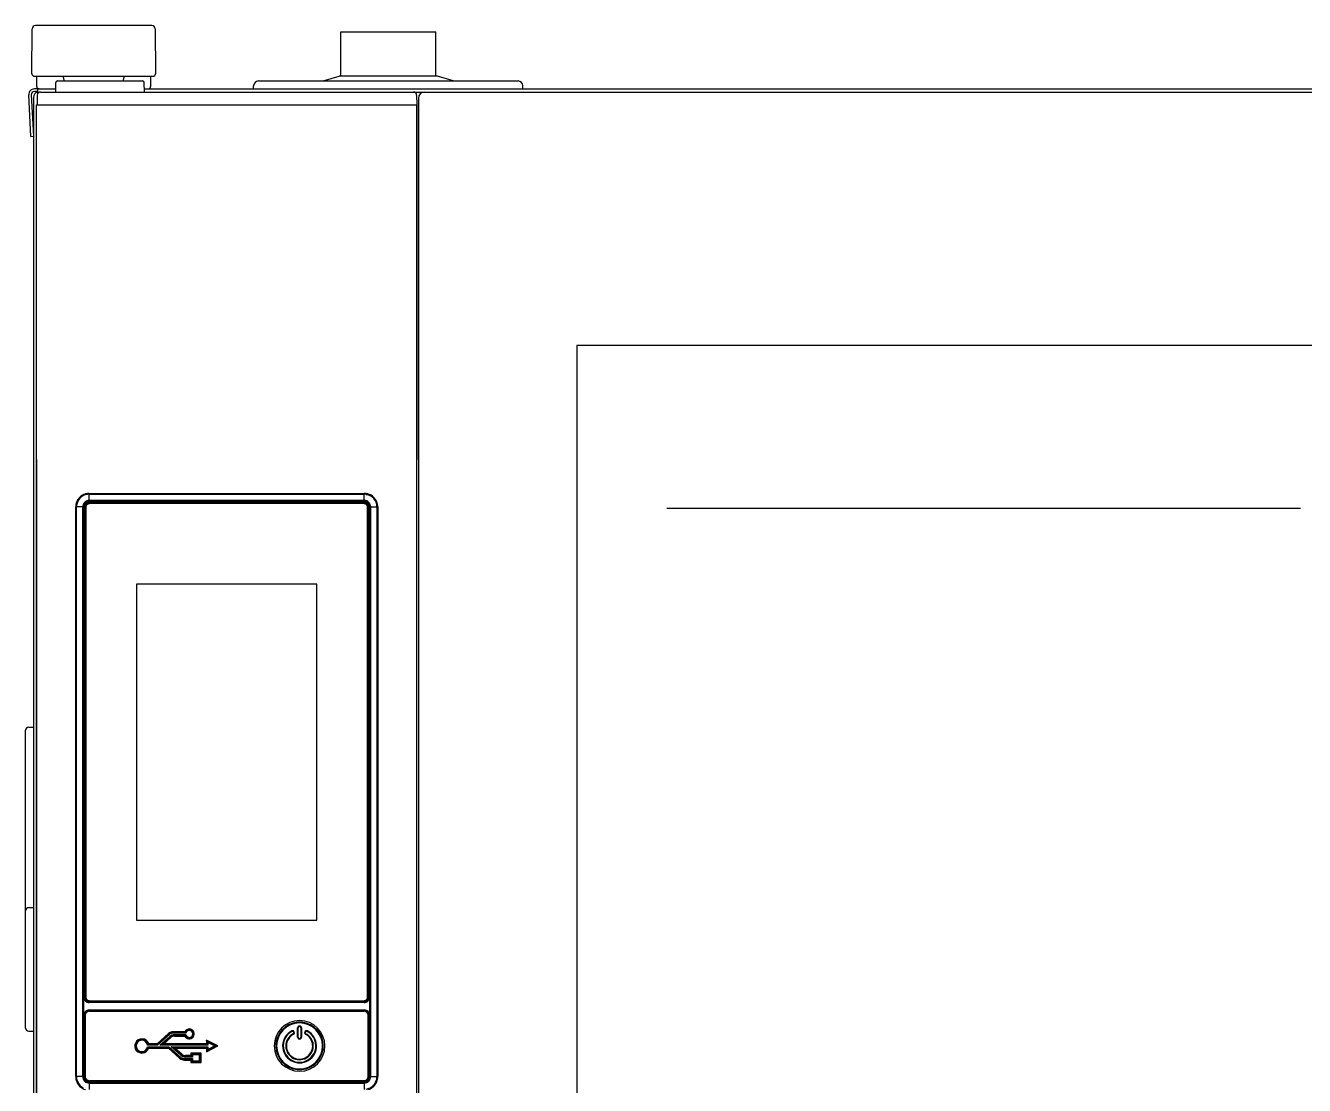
# Model space of a CAD drawing. Header units: millimetres. Extents: x -10733 to -5990, y 4098 to 7122.
# Drawn here: x -7988.5 to -7584.8, y 5779.2 to 6113.8 of the extents above; entities that cross this region are included whole.
import ezdxf

# ---------------------------------------------------------------- set-up
doc = ezdxf.new("R2010")
doc.units = ezdxf.units.MM
doc.header["$LTSCALE"] = 346.5
doc.layers.get('0').update_dxf_attribs({"linetype": 'CONTINUOUS'})
doc.layers.add('COSMETICHE', color=7, linetype='CONTINUOUS')
doc.layers.add('GEOM', color=7, linetype='CONTINUOUS')

msp = doc.modelspace()

# ---------------------------------------------------------------- linework, layer by layer
at = {"color": 7, "linetype": 'Continuous'}
for p, q in [((-7986.54, 6098.8), (-7986.42, 6112.81)), ((-7948.66, 6113.8), (-7985.42, 6113.8)), ((-7947.66, 6112.81), (-7947.54, 6098.8)), ((-7889.04, 6097.8), (-7889.04, 6111.8)), ((-7889.04, 6111.8), (-7859.04, 6111.8)), ((-7859.04, 6097.8), (-7859.04, 6111.8)), ((-7986.53, 6098.52), (-7986.54, 6098.8)), ((-7985.78, 6097.8), (-7948.3, 6097.8)), ((-7985.04, 6097.8), (-7985.04, 6095.4)), ((-7976.52, 6097.32), (-7976.5, 6096.3)), ((-7957.58, 6096.3), (-7957.57, 6097.32)), ((-7949.04, 6095.4), (-7949.04, 6097.8)), ((-7947.54, 6098.8), (-7947.55, 6098.52)), ((-7894.54, 6096.3), (-7889.54, 6097.8)), ((-7858.54, 6097.8), (-7889.54, 6097.8)), ((-7853.54, 6096.3), (-7858.54, 6097.8)), ((-7984.28, 6093.8), (-7985.74, 6093.8)), ((-7984.74, 6093), (-7985.74, 6093)), ((-7985.04, 6095.4), (-7985.04, 6094.8)), ((-7985.03, 6094.52), (-7985.04, 6094.8)), ((-7984.74, 6093.8), (-7984.74, 6092.28)), ((-7984.74, 6093.8), (-7984.74, 6092.28)), ((-7984.28, 6093.8), (-7979.02, 6093.8)), ((-7983.88, 6092.8), (-7388.09, 6092.8)), ((-7979.04, 6092.8), (-7978.99, 6095.81)), ((-7978.49, 6096.3), (-7951.59, 6096.3)), ((-7951.04, 6092.8), (-7951.09, 6095.81)), ((-7951.06, 6093.8), (-7949.8, 6093.8)), ((-7949.8, 6093.8), (-7386.34, 6093.8)), ((-7949.04, 6094.8), (-7949.05, 6094.52)), ((-7949.04, 6095.07), (-7949.04, 6095.4)), ((-7949.04, 6094.8), (-7949.04, 6095.07)), ((-7916.54, 6093.8), (-7916.54, 6094.8)), ((-7915.04, 6096.3), (-7833.04, 6096.3)), ((-7831.54, 6093.8), (-7831.54, 6094.8)), ((-7986.85, 6078.8), (-7987.54, 6091.9)), ((-7986.74, 6091.95), (-7986.05, 6078.84)), ((-7986.04, 6091.1), (-7986.04, 5618)), ((-7985.04, 5657.8), (-7985.04, 6088.8)), ((-7985.04, 6088.8), (-7865.04, 6088.8)), ((-7984.88, 6091.81), (-7984.91, 6088.8)), ((-7865.09, 6091.81), (-7865.04, 6088.8)), ((-7865.04, 6088.8), (-7865.04, 5976.8)), ((-7865.04, 5657.8), (-7865.04, 6088.8)), ((-7864.54, 6090.8), (-7864.54, 5655.8)), ((-7986.85, 6078.8), (-7986.05, 6078.84)), ((-7814.54, 6012.8), (-7814.54, 5733.8)), ((-7557.54, 6012.8), (-7814.54, 6012.8))]:
    msp.add_line(p, q, dxfattribs=at)
at = {"color": 9, "linetype": 'Continuous'}
for p, q in [((-7968.47, 5966.07), (-7968.47, 5966.08)), ((-7968.47, 5966.07), (-7881.62, 5966.07)), ((-7968.46, 5964.4), (-7968.46, 5965.84)), ((-7968.46, 5965.84), (-7881.63, 5965.84)), ((-7968.46, 5963.88), (-7968.46, 5964.4)), ((-7968.46, 5963.61), (-7968.46, 5963.88)), ((-7881.63, 5963.88), (-7968.46, 5963.88)), ((-7881.62, 5963.61), (-7968.46, 5963.61)), ((-7881.63, 5964.4), (-7881.63, 5965.84)), ((-7881.63, 5963.88), (-7881.63, 5964.4)), ((-7881.62, 5963.61), (-7881.63, 5963.85)), ((-7881.62, 5966.07), (-7881.61, 5966.08)), ((-7972.71, 5961.82), (-7972.72, 5961.83)), ((-7972.71, 5781.97), (-7972.71, 5961.82)), ((-7971.29, 5961.81), (-7972.49, 5961.81)), ((-7972.49, 5781.98), (-7972.49, 5961.81)), ((-7970.53, 5961.81), (-7971.29, 5961.81)), ((-7970.53, 5961.81), (-7970.53, 5781.98)), ((-7970.25, 5961.81), (-7970.5, 5961.81)), ((-7970.25, 5961.81), (-7970.25, 5781.98)), ((-7969.67, 5961.76), (-7969.8, 5961.76)), ((-7969.8, 5807.04), (-7969.8, 5961.4)), ((-7969.55, 5961.76), (-7969.67, 5961.76)), ((-7968.4, 5963.03), (-7968.4, 5963.16)), ((-7968.4, 5962.91), (-7968.4, 5963.03)), ((-7881.68, 5963.03), (-7881.68, 5963.16)), ((-7881.68, 5962.91), (-7881.68, 5963.03)), ((-7880.53, 5961.76), (-7880.41, 5961.76)), ((-7880.41, 5961.76), (-7880.28, 5961.76)), ((-7880.28, 5961.4), (-7880.28, 5807.04)), ((-7879.83, 5961.81), (-7879.56, 5961.81)), ((-7879.83, 5781.98), (-7879.83, 5961.81)), ((-7879.56, 5781.98), (-7879.56, 5961.81)), ((-7879.56, 5961.81), (-7878.79, 5961.81)), ((-7878.79, 5961.81), (-7877.6, 5961.81)), ((-7877.6, 5961.81), (-7877.6, 5781.98)), ((-7877.37, 5961.82), (-7877.36, 5961.83)), ((-7877.37, 5961.82), (-7877.37, 5781.97)), ((-7969.67, 5807.04), (-7969.8, 5807.04)), ((-7969.55, 5807.04), (-7969.67, 5807.04)), ((-7968.5, 5803), (-7881.59, 5803)), ((-7968.5, 5803), (-7968.5, 5802.75)), ((-7968.5, 5802.75), (-7968.41, 5802.66)), ((-7968.5, 5802.75), (-7881.59, 5802.75)), ((-7968.44, 5805.6), (-7968.4, 5805.64)), ((-7968.41, 5802.64), (-7968.41, 5802.66)), ((-7968.41, 5802.66), (-7968.24, 5802.66)), ((-7968.41, 5802.63), (-7968.41, 5802.64)), ((-7968.4, 5805.89), (-7968.4, 5805.77)), ((-7968.4, 5805.77), (-7968.4, 5805.64)), ((-7881.68, 5805.64), (-7968.4, 5805.64)), ((-7968.24, 5802.66), (-7881.84, 5802.66)), ((-7881.84, 5802.66), (-7881.67, 5802.66)), ((-7881.68, 5805.89), (-7881.68, 5805.77)), ((-7881.68, 5805.77), (-7881.68, 5805.64)), ((-7881.65, 5805.6), (-7881.68, 5805.64)), ((-7881.59, 5802.75), (-7881.67, 5802.66)), ((-7881.67, 5802.64), (-7881.67, 5802.66)), ((-7881.67, 5802.63), (-7881.67, 5802.64)), ((-7881.59, 5803), (-7881.59, 5802.75)), ((-7970.15, 5781.94), (-7970.15, 5801.35)), ((-7970.15, 5801.35), (-7969.9, 5801.35)), ((-7969.9, 5781.94), (-7969.9, 5801.35)), ((-7969.9, 5801.35), (-7969.81, 5801.27)), ((-7969.79, 5801.27), (-7969.81, 5801.27)), ((-7969.81, 5801.15), (-7969.81, 5801.27)), ((-7969.81, 5782.15), (-7969.81, 5801.15)), ((-7969.74, 5801.27), (-7969.79, 5801.27)), ((-7880.34, 5801.27), (-7880.29, 5801.27)), ((-7880.29, 5801.27), (-7880.27, 5801.27)), ((-7880.19, 5801.35), (-7880.27, 5801.27)), ((-7880.27, 5801.27), (-7880.27, 5801.15)), ((-7880.27, 5801.15), (-7880.27, 5782.15)), ((-7879.94, 5801.35), (-7880.19, 5801.35)), ((-7880.19, 5801.35), (-7880.19, 5781.94)), ((-7879.94, 5801.35), (-7879.94, 5781.94)), ((-7972.71, 5781.97), (-7972.72, 5781.96)), ((-7971.29, 5781.98), (-7972.49, 5781.98)), ((-7970.53, 5781.98), (-7971.29, 5781.98)), ((-7970.25, 5781.98), (-7970.53, 5781.98)), ((-7970.15, 5781.94), (-7969.9, 5781.94)), ((-7969.9, 5781.94), (-7969.81, 5782.03)), ((-7969.81, 5782.03), (-7969.81, 5782.15)), ((-7969.79, 5782.03), (-7969.81, 5782.03)), ((-7969.74, 5782.03), (-7969.79, 5782.03)), ((-7880.34, 5782.03), (-7880.29, 5782.03)), ((-7880.29, 5782.03), (-7880.27, 5782.03)), ((-7880.27, 5782.15), (-7880.27, 5782.03)), ((-7880.19, 5781.94), (-7880.27, 5782.03)), ((-7879.94, 5781.94), (-7880.19, 5781.94)), ((-7879.83, 5781.98), (-7879.59, 5781.98)), ((-7879.56, 5781.98), (-7878.79, 5781.98)), ((-7878.79, 5781.98), (-7877.6, 5781.98)), ((-7877.37, 5781.97), (-7877.36, 5781.96)), ((-7968.5, 5780.54), (-7968.41, 5780.63)), ((-7968.5, 5780.29), (-7968.5, 5780.54)), ((-7881.59, 5780.54), (-7968.5, 5780.54)), ((-7881.59, 5780.29), (-7968.5, 5780.29)), ((-7968.46, 5780.19), (-7881.62, 5780.19)), ((-7968.46, 5780.19), (-7968.46, 5779.94)), ((-7968.46, 5779.91), (-7968.46, 5779.4)), ((-7968.46, 5779.91), (-7881.63, 5779.91)), ((-7968.46, 5779.4), (-7968.46, 5777.95)), ((-7968.41, 5780.67), (-7968.41, 5780.65)), ((-7968.41, 5780.65), (-7968.41, 5780.63)), ((-7968.24, 5780.63), (-7968.41, 5780.63)), ((-7881.84, 5780.63), (-7968.24, 5780.63)), ((-7881.67, 5780.63), (-7881.84, 5780.63)), ((-7881.67, 5780.67), (-7881.67, 5780.65)), ((-7881.67, 5780.65), (-7881.67, 5780.63)), ((-7881.59, 5780.54), (-7881.67, 5780.63)), ((-7881.62, 5780.19), (-7881.63, 5779.91)), ((-7881.63, 5779.91), (-7881.63, 5779.4)), ((-7881.63, 5779.4), (-7881.63, 5777.95)), ((-7881.59, 5780.29), (-7881.59, 5780.54))]:
    msp.add_line(p, q, dxfattribs=at)
at = {"color": 2, "linetype": 'Continuous'}
msp.add_line((-7786.04, 5961.4), (-7586.04, 5961.4), dxfattribs=at)
at = {"color": 9, "linetype": 'Continuous'}
for points in [[(-7881.62, 5963.61), (-7881.63, 5963.7), (-7881.63, 5963.8), (-7881.63, 5963.88)], [(-7970.25, 5961.81), (-7970.35, 5961.81), (-7970.44, 5961.81), (-7970.53, 5961.81)], [(-7879.83, 5781.98), (-7879.73, 5781.98), (-7879.64, 5781.98), (-7879.56, 5781.98)], [(-7968.46, 5780.19), (-7968.46, 5780.09), (-7968.46, 5780), (-7968.46, 5779.91)]]:
    msp.add_lwpolyline(points, dxfattribs=at)
at = {"color": 7, "linetype": 'Continuous'}
for centre, radius, start, end in [((-7985.42, 6112.8), 1, 90, 179.5), ((-7948.66, 6112.8), 1, 0.5, 90), ((-7985.78, 6098.55), 0.75, 182, 270), ((-7978.02, 6097.3), 1.5, 1, 19.6284), ((-7956.07, 6097.3), 1.5, 160.3716, 179), ((-7948.3, 6098.55), 0.75, 270, 358), ((-7985.74, 6092), 1.8, 90, 183), ((-7985.74, 6092), 1, 90, 183), ((-7984.24, 6091.1), 1.8, 106.1281, 180), ((-7984.28, 6094.55), 0.75, 182, 270), ((-7983.88, 6091.8), 1, 90, 179.5), ((-7978.49, 6095.8), 0.5, 90, 179), ((-7951.59, 6095.8), 0.5, 1, 90), ((-7949.8, 6094.55), 0.75, 270, 358), ((-7915.04, 6094.8), 1.5, 90, 180), ((-7866.09, 6091.8), 1, 1, 90), ((-7862.54, 6090.8), 2, 90, 180), ((-7833.04, 6094.8), 1.5, 0, 90), ((-7902.04, 5791.65), 7.5, 0, 168.75), ((-7902.04, 5791.65), 7.5, 0, 168.75), ((-7902.04, 5791.65), 7.5, 168.75, 180), ((-7902.04, 5791.65), 7.5, 168.75, 180), ((-7902.04, 5791.65), 7.5, 180, 348.75), ((-7902.04, 5791.65), 7.5, 348.75, 0), ((-7902.04, 5791.65), 7.5, 348.75, 0)]:
    msp.add_arc(centre, radius, start, end, dxfattribs=at)
at = {"color": 9, "linetype": 'Continuous'}
for centre, radius, start, end in [((-7968.45, 5961.82), 4.26, 153.0369, 162.8276), ((-7968.45, 5961.81), 4.03, 98.9758, 171.4052), ((-7968.46, 5961.82), 4.26, 144.2295, 153.0203), ((-7968.46, 5961.82), 4.25, 137.9545, 144.2272), ((-7968.46, 5961.81), 4.26, 131.0569, 137.9454), ((-7968.46, 5961.82), 4.25, 124.2566, 131.0508), ((-7968.46, 5961.81), 4.26, 118.4228, 124.2541), ((-7968.46, 5961.81), 4.26, 107.3361, 118.4073), ((-7968.46, 5961.81), 4.25, 102.0486, 107.3202), ((-7968.46, 5961.81), 4.26, 92.4816, 102.0374), ((-7968.45, 5961.81), 4.03, 90.0459, 98.9808), ((-7968.46, 5961.83), 4.24, 90.0409, 92.4762), ((-7881.63, 5961.81), 4.03, 81.3986, 89.9555), ((-7881.62, 5961.83), 4.24, 87.6693, 89.9597), ((-7881.62, 5961.81), 4.26, 78.0579, 87.663), ((-7881.62, 5961.82), 4.25, 72.8415, 78.0475), ((-7881.62, 5961.81), 4.26, 63.0369, 72.8276), ((-7881.62, 5961.81), 4.26, 54.2295, 63.0203), ((-7881.63, 5961.81), 4.03, 8.9758, 61.0408), ((-7881.62, 5961.82), 4.25, 47.9545, 54.2272), ((-7881.63, 5961.81), 4.26, 41.0569, 47.9454), ((-7881.62, 5961.82), 4.25, 34.2566, 41.0508), ((-7881.62, 5961.82), 4.26, 28.4228, 34.2541), ((-7881.63, 5961.82), 4.26, 17.3361, 28.4073), ((-7968.45, 5961.82), 4.26, 168.0579, 177.663), ((-7968.47, 5961.82), 4.24, 177.6693, 179.9597), ((-7968.46, 5961.82), 4.25, 162.8415, 168.0475), ((-7968.46, 5961.81), 4.03, 171.3986, 179.9555), ((-7968.39, 5961.75), 1.41, 162.4712, 179.924), ((-7881.68, 5961.75), 1.41, 72.4712, 89.924), ((-7881.63, 5961.81), 4.03, 0.0459, 8.9808), ((-7881.62, 5961.82), 4.25, 12.0486, 17.3202), ((-7881.63, 5961.82), 4.26, 2.4816, 12.0374), ((-7881.61, 5961.82), 4.24, 0.0409, 2.4762), ((-7881.69, 5807.04), 1.41, 342.4712, 359.924), ((-7968.5, 5801.35), 1.65, 89.9858, 180.0142), ((-7968.41, 5801.25), 1.41, 90.0882, 108.9329), ((-7968.5, 5801.35), 1.41, 90.0108, 103.7349), ((-7968.4, 5807.05), 1.41, 252.4712, 269.924), ((-7881.68, 5801.26), 1.41, 73.6062, 89.9341), ((-7881.58, 5801.35), 1.65, 359.9858, 90.0142), ((-7881.59, 5801.34), 1.41, 75.3672, 89.9758), ((-7968.49, 5801.35), 1.41, 165.3672, 179.9758), ((-7902.04, 5791.65), 8, 0, 180), ((-7902.04, 5791.65), 7.25, 0, 180), ((-7881.68, 5801.26), 1.41, 0.0882, 18.9329), ((-7881.59, 5801.35), 1.41, 0.0108, 13.7349), ((-7902.04, 5791.65), 8, 180, 0), ((-7902.04, 5791.65), 7.25, 180, 0), ((-7968.47, 5781.98), 4.24, 180.0409, 182.4762), ((-7968.45, 5781.98), 4.26, 182.4816, 192.0374), ((-7968.46, 5781.99), 4.03, 180.0459, 188.9808), ((-7968.5, 5781.94), 1.65, 179.9858, 270.0142), ((-7968.49, 5781.94), 1.41, 180.0108, 193.7349), ((-7968.4, 5782.03), 1.41, 180.0882, 198.9329), ((-7881.58, 5781.94), 1.65, 269.9858, 0.0142), ((-7881.59, 5781.94), 1.41, 345.3672, 359.9758), ((-7881.63, 5781.99), 4.03, 351.3986, 359.9555), ((-7881.63, 5781.98), 4.26, 348.0579, 357.663), ((-7881.61, 5781.98), 4.24, 357.6693, 359.9597), ((-7968.46, 5781.98), 4.25, 192.0486, 197.3202), ((-7968.45, 5781.98), 4.26, 197.3361, 208.4073), ((-7968.45, 5781.99), 4.03, 188.9758, 241.0408), ((-7968.46, 5781.98), 4.26, 208.4228, 214.2541), ((-7968.46, 5781.98), 4.25, 214.2566, 221.0508), ((-7968.5, 5781.95), 1.41, 255.3672, 269.9758), ((-7968.41, 5782.04), 1.41, 253.6062, 269.9341), ((-7881.68, 5782.04), 1.41, 270.0882, 288.9329), ((-7881.59, 5781.95), 1.41, 270.0108, 283.7349), ((-7881.63, 5781.99), 4.03, 278.9758, 351.4052), ((-7881.62, 5781.98), 4.25, 317.9545, 324.2272), ((-7881.62, 5781.98), 4.26, 324.2295, 333.0203), ((-7881.63, 5781.98), 4.26, 333.0369, 342.8276), ((-7881.62, 5781.98), 4.25, 342.8415, 348.0475)]:
    msp.add_arc(centre, radius, start, end, dxfattribs=at)
at = {"color": 7, "linetype": 'Continuous'}
for centre, major_axis, start_param, end_param in [((-7968.47, 5961.82), (-3.01, 3.01), -0.523121, 0.52312), ((-7968.47, 5961.82), (-3.01, 3.01), -0.784789, -0.523121), ((-7881.61, 5961.82), (3.01, 3.01), 0.52312, 0.784789), ((-7881.61, 5961.82), (3.01, 3.01), 5.760065, 6.806306), ((-7968.47, 5961.82), (-3.01, 3.01), 0.52312, 0.784789), ((-7881.61, 5961.82), (3.01, 3.01), 5.498396, 5.760065), ((-7968.47, 5781.97), (3.01, 3.01), 2.356803, 2.618472), ((-7881.61, 5781.97), (-3.01, 3.01), 3.664713, 3.926382), ((-7968.47, 5781.97), (3.01, 3.01), 2.618472, 3.664713), ((-7881.61, 5781.97), (-3.01, 3.01), 2.618472, 3.664713)]:
    msp.add_ellipse(centre, major_axis=major_axis, ratio=0.998783, start_param=start_param, end_param=end_param, dxfattribs=at)
at = {"color": 9, "linetype": 'Continuous'}
for points, knots in [([(-7968.46, 5963.88), (-7968.98, 5963.88), (-7970.08, 5963.44), (-7970.53, 5962.34), (-7970.53, 5961.81)], [0, 0, 0, 0, 0.500075, 1, 1, 1, 1]), ([(-7968.46, 5963.61), (-7968.92, 5963.61), (-7969.87, 5963.23), (-7970.26, 5962.27), (-7970.25, 5961.81)], [0, 0, 0, 0, 0.500075, 1, 1, 1, 1]), ([(-7968.47, 5966.07), (-7968.46, 5966.06), (-7968.47, 5965.98), (-7968.46, 5965.91), (-7968.46, 5965.84)], [0, 0, 0, 0, 0.081765, 1, 1, 1, 1]), ([(-7881.62, 5966.07), (-7881.63, 5966.05), (-7881.61, 5965.97), (-7881.63, 5965.9), (-7881.63, 5965.84)], [0, 0, 0, 0, 0.284532, 1, 1, 1, 1]), ([(-7879.56, 5961.81), (-7879.56, 5962.34), (-7880, 5963.44), (-7881.1, 5963.88), (-7881.63, 5963.88)], [0, 0, 0, 0, 0.500075, 1, 1, 1, 1]), ([(-7879.83, 5961.81), (-7879.83, 5962.27), (-7880.21, 5963.23), (-7881.17, 5963.61), (-7881.62, 5963.61)], [0, 0, 0, 0, 0.500075, 1, 1, 1, 1]), ([(-7972.71, 5961.82), (-7972.7, 5961.81), (-7972.61, 5961.82), (-7972.54, 5961.81), (-7972.49, 5961.81)], [0, 0, 0, 0, 0.284532, 1, 1, 1, 1]), ([(-7877.37, 5961.82), (-7877.37, 5961.82), (-7877.45, 5961.82), (-7877.53, 5961.81), (-7877.6, 5961.81)], [0, 0, 0, 0, 0.081765, 1, 1, 1, 1]), ([(-7972.71, 5781.97), (-7972.71, 5781.98), (-7972.63, 5781.97), (-7972.56, 5781.98), (-7972.49, 5781.98)], [0, 0, 0, 0, 0.081765, 1, 1, 1, 1]), ([(-7970.53, 5781.98), (-7970.53, 5781.45), (-7970.08, 5780.36), (-7968.98, 5779.91), (-7968.46, 5779.91)], [0, 0, 0, 0, 0.500075, 1, 1, 1, 1]), ([(-7970.25, 5781.98), (-7970.26, 5781.52), (-7969.87, 5780.57), (-7968.92, 5780.18), (-7968.46, 5780.19)], [0, 0, 0, 0, 0.500075, 1, 1, 1, 1]), ([(-7881.63, 5779.91), (-7881.1, 5779.91), (-7880, 5780.36), (-7879.56, 5781.45), (-7879.56, 5781.98)], [0, 0, 0, 0, 0.500075, 1, 1, 1, 1]), ([(-7881.62, 5780.19), (-7881.17, 5780.18), (-7880.21, 5780.57), (-7879.83, 5781.52), (-7879.83, 5781.98)], [0, 0, 0, 0, 0.500075, 1, 1, 1, 1]), ([(-7877.37, 5781.97), (-7877.39, 5781.99), (-7877.47, 5781.97), (-7877.54, 5781.98), (-7877.6, 5781.98)], [0, 0, 0, 0, 0.284532, 1, 1, 1, 1])]:
    msp.add_open_spline(points, degree=3, knots=knots, dxfattribs=at)
for points in [[(-7881.03, 5965.8), (-7880.56, 5965.73), (-7880.09, 5965.57), (-7879.68, 5965.34)], [(-7969.73, 5962.18), (-7969.63, 5962.5), (-7969.4, 5962.79), (-7969.11, 5962.96)], [(-7969.55, 5961.76), (-7969.55, 5961.98), (-7969.48, 5962.2), (-7969.36, 5962.39)], [(-7969.36, 5962.39), (-7969.27, 5962.53), (-7969.13, 5962.66), (-7968.98, 5962.75)], [(-7969.11, 5962.96), (-7968.9, 5963.09), (-7968.65, 5963.16), (-7968.4, 5963.16)], [(-7968.98, 5962.75), (-7968.81, 5962.85), (-7968.6, 5962.91), (-7968.4, 5962.91)], [(-7881.68, 5962.91), (-7881.46, 5962.91), (-7881.24, 5962.84), (-7881.05, 5962.72)], [(-7881.26, 5963.09), (-7880.94, 5962.99), (-7880.65, 5962.75), (-7880.48, 5962.47)], [(-7881.05, 5962.72), (-7880.91, 5962.62), (-7880.78, 5962.49), (-7880.69, 5962.34)], [(-7880.69, 5962.34), (-7880.59, 5962.17), (-7880.53, 5961.96), (-7880.53, 5961.76)], [(-7880.48, 5962.47), (-7880.35, 5962.26), (-7880.28, 5962), (-7880.28, 5961.76)], [(-7969.61, 5806.33), (-7969.73, 5806.54), (-7969.8, 5806.79), (-7969.8, 5807.04)], [(-7968.82, 5805.7), (-7969.14, 5805.81), (-7969.44, 5806.04), (-7969.61, 5806.33)], [(-7969.39, 5806.45), (-7969.49, 5806.63), (-7969.55, 5806.84), (-7969.55, 5807.04)], [(-7969.03, 5806.08), (-7969.18, 5806.17), (-7969.3, 5806.3), (-7969.39, 5806.45)], [(-7968.4, 5805.89), (-7968.62, 5805.89), (-7968.85, 5805.96), (-7969.03, 5806.08)], [(-7881.1, 5806.05), (-7881.27, 5805.95), (-7881.48, 5805.89), (-7881.68, 5805.89)], [(-7880.72, 5806.41), (-7880.82, 5806.26), (-7880.95, 5806.14), (-7881.1, 5806.05)], [(-7880.35, 5806.62), (-7880.45, 5806.3), (-7880.68, 5806), (-7880.97, 5805.83)], [(-7880.53, 5807.04), (-7880.53, 5806.82), (-7880.6, 5806.59), (-7880.72, 5806.41)], [(-7969.85, 5801.71), (-7969.73, 5802.17), (-7969.29, 5802.6), (-7968.83, 5802.71)], [(-7969.67, 5801.86), (-7969.52, 5802.19), (-7969.21, 5802.47), (-7968.86, 5802.59)], [(-7880.97, 5805.83), (-7881.18, 5805.71), (-7881.44, 5805.64), (-7881.68, 5805.64)], [(-7881.28, 5802.61), (-7880.87, 5802.49), (-7880.49, 5802.12), (-7880.35, 5801.72)], [(-7881.23, 5802.71), (-7880.77, 5802.59), (-7880.34, 5802.15), (-7880.23, 5801.69)], [(-7969.81, 5801.27), (-7969.81, 5801.47), (-7969.76, 5801.68), (-7969.67, 5801.86)], [(-7880.27, 5782.03), (-7880.27, 5781.83), (-7880.32, 5781.62), (-7880.41, 5781.43)], [(-7968.85, 5780.59), (-7969.31, 5780.71), (-7969.74, 5781.14), (-7969.86, 5781.61)], [(-7968.8, 5780.69), (-7969.21, 5780.81), (-7969.59, 5781.17), (-7969.73, 5781.57)], [(-7880.23, 5781.59), (-7880.35, 5781.12), (-7880.79, 5780.7), (-7881.25, 5780.58)], [(-7880.41, 5781.43), (-7880.56, 5781.11), (-7880.87, 5780.83), (-7881.22, 5780.71)]]:
    msp.add_open_spline(points, degree=3, dxfattribs=at)
at = {"layer": 'COSMETICHE', "color": 7, "linetype": 'Continuous'}
msp.add_line((-7985.04, 5976.8), (-7985.04, 5769.8), dxfattribs=at)
at = {"layer": 'GEOM', "color": 9, "linetype": 'Continuous'}
for p, q in [((-7968.44, 5963.44), (-7881.65, 5963.44)), ((-7968.44, 5963.44), (-7968.44, 5963.19)), ((-7881.65, 5963.44), (-7881.65, 5963.19)), ((-7970.08, 5807), (-7970.08, 5961.79)), ((-7970.08, 5961.79), (-7969.84, 5961.79)), ((-7969.84, 5807), (-7969.84, 5961.79)), ((-7968.44, 5963.19), (-7881.65, 5963.19)), ((-7880.25, 5961.79), (-7880.25, 5807)), ((-7880, 5961.79), (-7880.25, 5961.79)), ((-7880, 5961.79), (-7880, 5807)), ((-7970.08, 5807), (-7969.84, 5807)), ((-7881.65, 5805.6), (-7968.44, 5805.6)), ((-7968.44, 5805.35), (-7968.44, 5805.6)), ((-7881.65, 5805.35), (-7968.44, 5805.35)), ((-7881.65, 5805.35), (-7881.65, 5805.6)), ((-7943.41, 5795.57), (-7947.02, 5792.34)), ((-7943.25, 5795.4), (-7946.93, 5792.11)), ((-7943.1, 5795.23), (-7946.85, 5791.88)), ((-7946.12, 5791.88), (-7943.03, 5794.64)), ((-7945.52, 5792.11), (-7942.88, 5794.47)), ((-7944.92, 5792.34), (-7942.73, 5794.3)), ((-7943.41, 5795.57), (-7943.25, 5795.4)), ((-7943.1, 5795.23), (-7943.25, 5795.4)), ((-7943.03, 5794.64), (-7942.88, 5794.47)), ((-7942.73, 5794.3), (-7942.88, 5794.47)), ((-7941.91, 5796.15), (-7941.91, 5795.92)), ((-7938.23, 5796.15), (-7941.91, 5796.15)), ((-7941.91, 5795.69), (-7941.91, 5795.92)), ((-7938.08, 5795.92), (-7941.91, 5795.92)), ((-7937.92, 5795.69), (-7941.91, 5795.69)), ((-7941.56, 5795.21), (-7941.56, 5794.98)), ((-7941.56, 5795.21), (-7937.92, 5795.21)), ((-7941.56, 5794.75), (-7941.56, 5794.98)), ((-7941.56, 5794.98), (-7938.08, 5794.98)), ((-7941.56, 5794.75), (-7938.23, 5794.75)), ((-7904.51, 5796.39), (-7904.47, 5796.3)), ((-7904.42, 5796.22), (-7904.47, 5796.3)), ((-7904.05, 5795.51), (-7904, 5795.42)), ((-7903.96, 5795.33), (-7904, 5795.42)), ((-7902.64, 5794.4), (-7902.64, 5797.4)), ((-7902.64, 5797.4), (-7902.54, 5797.4)), ((-7902.64, 5794.4), (-7902.54, 5794.4)), ((-7902.44, 5797.4), (-7902.54, 5797.4)), ((-7902.44, 5794.4), (-7902.54, 5794.4)), ((-7902.44, 5794.4), (-7902.44, 5797.4)), ((-7901.64, 5797.4), (-7901.54, 5797.4)), ((-7901.64, 5797.4), (-7901.64, 5794.4)), ((-7901.64, 5794.4), (-7901.54, 5794.4)), ((-7901.44, 5797.4), (-7901.54, 5797.4)), ((-7901.44, 5794.4), (-7901.54, 5794.4)), ((-7901.44, 5797.4), (-7901.44, 5794.4)), ((-7900.12, 5795.33), (-7900.08, 5795.42)), ((-7900.03, 5795.51), (-7900.08, 5795.42)), ((-7899.66, 5796.22), (-7899.62, 5796.3)), ((-7899.57, 5796.39), (-7899.62, 5796.3)), ((-7946.85, 5791.88), (-7950.05, 5791.88)), ((-7950.05, 5791.4), (-7943.3, 5791.4)), ((-7946.93, 5792.11), (-7949.86, 5792.11)), ((-7949.86, 5791.17), (-7943.39, 5791.17)), ((-7949.69, 5790.94), (-7943.47, 5790.94)), ((-7947.02, 5792.34), (-7949.68, 5792.34)), ((-7931.02, 5791.88), (-7946.12, 5791.88)), ((-7931.25, 5792.11), (-7945.52, 5792.11)), ((-7931.47, 5792.34), (-7944.92, 5792.34)), ((-7943.47, 5790.94), (-7939.91, 5787.77)), ((-7943.39, 5791.17), (-7939.76, 5787.94)), ((-7943.3, 5791.4), (-7939.61, 5788.11)), ((-7942.57, 5791.4), (-7931.02, 5791.4)), ((-7939.54, 5788.7), (-7942.57, 5791.4)), ((-7939.39, 5788.87), (-7941.97, 5791.17)), ((-7941.97, 5791.17), (-7931.25, 5791.17)), ((-7939.24, 5789.04), (-7941.37, 5790.94)), ((-7941.37, 5790.94), (-7931.47, 5790.94)), ((-7927.88, 5791.65), (-7931.47, 5793.5)), ((-7931.47, 5793.5), (-7931.47, 5792.34)), ((-7931.47, 5789.78), (-7927.88, 5791.65)), ((-7931.47, 5790.94), (-7931.47, 5789.78)), ((-7931.25, 5793.13), (-7931.25, 5792.11)), ((-7928.38, 5791.65), (-7931.25, 5793.13)), ((-7931.25, 5790.16), (-7928.38, 5791.65)), ((-7931.25, 5791.17), (-7931.25, 5790.16)), ((-7931.02, 5792.75), (-7931.02, 5791.88)), ((-7928.88, 5791.65), (-7931.02, 5792.75)), ((-7931.02, 5790.53), (-7928.88, 5791.65)), ((-7931.02, 5791.4), (-7931.02, 5790.53)), ((-7939.91, 5787.77), (-7939.76, 5787.94)), ((-7939.61, 5788.11), (-7939.76, 5787.94)), ((-7939.54, 5788.7), (-7939.39, 5788.87)), ((-7939.24, 5789.04), (-7939.39, 5788.87)), ((-7938.41, 5787.66), (-7938.41, 5787.43)), ((-7938.41, 5787.66), (-7935.88, 5787.66)), ((-7938.41, 5787.43), (-7936.1, 5787.43)), ((-7938.41, 5787.2), (-7938.41, 5787.43)), ((-7938.41, 5787.2), (-7936.33, 5787.2)), ((-7936.33, 5788.6), (-7938.07, 5788.6)), ((-7938.07, 5788.6), (-7938.07, 5788.37)), ((-7938.07, 5788.14), (-7938.07, 5788.37)), ((-7936.1, 5788.37), (-7938.07, 5788.37)), ((-7935.88, 5788.14), (-7938.07, 5788.14)), ((-7933.13, 5789.35), (-7936.33, 5789.35)), ((-7936.33, 5789.35), (-7936.33, 5788.6)), ((-7936.33, 5787.2), (-7936.33, 5786.45)), ((-7936.33, 5786.45), (-7933.13, 5786.45)), ((-7933.36, 5789.12), (-7936.1, 5789.12)), ((-7936.1, 5789.12), (-7936.1, 5788.37)), ((-7936.1, 5787.43), (-7936.1, 5786.68)), ((-7936.1, 5786.68), (-7933.36, 5786.68)), ((-7935.88, 5788.89), (-7935.88, 5788.14)), ((-7933.59, 5788.89), (-7935.88, 5788.89)), ((-7935.88, 5787.66), (-7935.88, 5786.91)), ((-7935.88, 5786.91), (-7933.59, 5786.91)), ((-7933.59, 5786.91), (-7933.59, 5788.89)), ((-7933.36, 5786.68), (-7933.36, 5789.12)), ((-7933.13, 5786.45), (-7933.13, 5789.35))]:
    msp.add_line(p, q, dxfattribs=at)
at = {"layer": 'GEOM', "color": 7, "linetype": 'Continuous'}
for p, q in [((-7969.54, 5961.7), (-7969.54, 5807.1)), ((-7881.74, 5962.9), (-7968.34, 5962.9)), ((-7880.54, 5807.1), (-7880.54, 5961.7)), ((-7896.54, 5937.4), (-7953.54, 5937.4)), ((-7953.54, 5937.4), (-7953.54, 5831.4)), ((-7896.54, 5831.4), (-7896.54, 5937.4)), ((-7988.54, 5797.3), (-7988.54, 5891.3)), ((-7987.54, 5892.3), (-7986.04, 5892.3)), ((-7986.04, 5835.3), (-7987.54, 5835.3)), ((-7953.54, 5831.4), (-7896.54, 5831.4)), ((-7968.34, 5805.9), (-7881.74, 5805.9)), ((-7881.84, 5802.65), (-7968.24, 5802.65)), ((-7969.74, 5801.15), (-7969.74, 5782.15)), ((-7880.34, 5782.15), (-7880.34, 5801.15)), ((-7987.54, 5796.3), (-7986.04, 5796.3)), ((-7902.54, 5796.62), (-7902.54, 5797.4)), ((-7902.54, 5794.4), (-7902.54, 5796.62)), ((-7901.54, 5797.4), (-7901.54, 5796.62)), ((-7901.54, 5796.62), (-7901.54, 5794.4)), ((-7946.93, 5792.11), (-7947.02, 5792.34)), ((-7946.93, 5792.11), (-7946.85, 5791.88)), ((-7945.52, 5792.11), (-7946.12, 5791.88)), ((-7945.52, 5792.11), (-7944.92, 5792.34)), ((-7943.39, 5791.17), (-7943.47, 5790.94)), ((-7943.39, 5791.17), (-7943.3, 5791.4)), ((-7941.97, 5791.17), (-7942.57, 5791.4)), ((-7941.97, 5791.17), (-7941.37, 5790.94)), ((-7931.25, 5793.13), (-7931.47, 5793.5)), ((-7931.25, 5792.11), (-7931.47, 5792.34)), ((-7931.25, 5791.17), (-7931.47, 5790.94)), ((-7931.25, 5790.16), (-7931.47, 5789.78)), ((-7931.25, 5793.13), (-7931.02, 5792.75)), ((-7931.25, 5792.11), (-7931.02, 5791.88)), ((-7931.25, 5791.17), (-7931.02, 5791.4)), ((-7931.25, 5790.16), (-7931.02, 5790.53)), ((-7928.38, 5791.65), (-7928.88, 5791.65)), ((-7928.38, 5791.65), (-7927.88, 5791.65)), ((-7936.1, 5789.12), (-7936.33, 5789.35)), ((-7936.1, 5788.37), (-7936.33, 5788.6)), ((-7936.1, 5787.43), (-7936.33, 5787.2)), ((-7936.1, 5786.68), (-7936.33, 5786.45)), ((-7936.1, 5789.12), (-7935.88, 5788.89)), ((-7936.1, 5788.37), (-7935.88, 5788.14)), ((-7936.1, 5787.43), (-7935.88, 5787.66)), ((-7936.1, 5786.68), (-7935.88, 5786.91)), ((-7933.36, 5789.12), (-7933.59, 5788.89)), ((-7933.36, 5786.68), (-7933.59, 5786.91)), ((-7933.36, 5789.12), (-7933.13, 5789.35)), ((-7933.36, 5786.68), (-7933.13, 5786.45)), ((-7968.24, 5780.65), (-7881.84, 5780.65))]:
    msp.add_line(p, q, dxfattribs=at)
for points in [[(-7946.93, 5792.11), (-7946.95, 5792.17), (-7946.98, 5792.25), (-7947.02, 5792.34)], [(-7946.93, 5792.11), (-7946.91, 5792.06), (-7946.88, 5791.98), (-7946.85, 5791.88)], [(-7945.52, 5792.11), (-7945.57, 5792.09), (-7945.63, 5792.07), (-7945.69, 5792.05), (-7945.77, 5792.02), (-7945.85, 5791.99), (-7945.94, 5791.95), (-7946.03, 5791.92), (-7946.12, 5791.88)], [(-7945.52, 5792.11), (-7945.47, 5792.13), (-7945.41, 5792.15), (-7945.35, 5792.18), (-7945.28, 5792.21), (-7945.2, 5792.23), (-7945.11, 5792.27), (-7945.02, 5792.3), (-7944.92, 5792.34)], [(-7943.39, 5791.17), (-7943.41, 5791.12), (-7943.44, 5791.04), (-7943.47, 5790.94)], [(-7943.39, 5791.17), (-7943.37, 5791.22), (-7943.33, 5791.3), (-7943.3, 5791.4)], [(-7941.97, 5791.17), (-7942.02, 5791.19), (-7942.08, 5791.21), (-7942.14, 5791.24), (-7942.22, 5791.27), (-7942.3, 5791.3), (-7942.39, 5791.33), (-7942.49, 5791.37), (-7942.57, 5791.4)], [(-7941.97, 5791.17), (-7941.92, 5791.15), (-7941.86, 5791.13), (-7941.8, 5791.11), (-7941.73, 5791.08), (-7941.65, 5791.05), (-7941.56, 5791.02), (-7941.47, 5790.98), (-7941.37, 5790.94)], [(-7931.25, 5793.13), (-7931.27, 5793.17), (-7931.3, 5793.22), (-7931.34, 5793.28), (-7931.38, 5793.35), (-7931.43, 5793.42), (-7931.47, 5793.5)], [(-7931.25, 5792.11), (-7931.28, 5792.15), (-7931.34, 5792.2), (-7931.4, 5792.27), (-7931.47, 5792.34)], [(-7931.25, 5791.17), (-7931.28, 5791.13), (-7931.34, 5791.08), (-7931.4, 5791.02), (-7931.47, 5790.94)], [(-7931.25, 5790.16), (-7931.27, 5790.12), (-7931.3, 5790.06), (-7931.34, 5790), (-7931.38, 5789.94), (-7931.43, 5789.86), (-7931.47, 5789.78)], [(-7931.25, 5793.13), (-7931.21, 5793.08), (-7931.18, 5793.01), (-7931.13, 5792.93), (-7931.07, 5792.84), (-7931.02, 5792.75)], [(-7931.25, 5792.11), (-7931.19, 5792.06), (-7931.11, 5791.98), (-7931.02, 5791.88)], [(-7931.25, 5791.17), (-7931.19, 5791.22), (-7931.11, 5791.3), (-7931.02, 5791.4)], [(-7931.25, 5790.16), (-7931.21, 5790.21), (-7931.18, 5790.27), (-7931.13, 5790.35), (-7931.07, 5790.44), (-7931.02, 5790.53)], [(-7928.38, 5791.65), (-7928.43, 5791.65), (-7928.5, 5791.65), (-7928.58, 5791.65), (-7928.67, 5791.65), (-7928.77, 5791.65), (-7928.88, 5791.65)], [(-7928.38, 5791.65), (-7928.33, 5791.65), (-7928.27, 5791.65), (-7928.21, 5791.65), (-7928.14, 5791.65), (-7928.06, 5791.65), (-7927.97, 5791.65), (-7927.88, 5791.65)], [(-7936.1, 5789.12), (-7936.14, 5789.16), (-7936.2, 5789.21), (-7936.26, 5789.27), (-7936.33, 5789.35)], [(-7936.1, 5788.37), (-7936.14, 5788.41), (-7936.2, 5788.46), (-7936.26, 5788.52), (-7936.33, 5788.6)], [(-7936.1, 5787.43), (-7936.14, 5787.39), (-7936.2, 5787.34), (-7936.26, 5787.27), (-7936.33, 5787.2)], [(-7936.1, 5786.68), (-7936.14, 5786.64), (-7936.2, 5786.59), (-7936.26, 5786.52), (-7936.33, 5786.45)], [(-7936.1, 5789.12), (-7936.05, 5789.06), (-7935.97, 5788.99), (-7935.88, 5788.89)], [(-7936.1, 5788.37), (-7936.05, 5788.31), (-7935.97, 5788.24), (-7935.88, 5788.14)], [(-7936.1, 5787.43), (-7936.05, 5787.48), (-7935.97, 5787.56), (-7935.88, 5787.66)], [(-7936.1, 5786.68), (-7936.05, 5786.73), (-7935.97, 5786.81), (-7935.88, 5786.91)], [(-7933.36, 5789.12), (-7933.42, 5789.06), (-7933.5, 5788.99), (-7933.59, 5788.89)], [(-7933.36, 5786.68), (-7933.42, 5786.73), (-7933.5, 5786.81), (-7933.59, 5786.91)], [(-7933.36, 5789.12), (-7933.33, 5789.16), (-7933.27, 5789.21), (-7933.21, 5789.27), (-7933.13, 5789.35)], [(-7933.36, 5786.68), (-7933.33, 5786.64), (-7933.27, 5786.59), (-7933.21, 5786.52), (-7933.13, 5786.45)]]:
    msp.add_lwpolyline(points, dxfattribs=at)
at = {"layer": 'GEOM', "color": 9, "linetype": 'Continuous'}
for centre, radius, start, end in [((-7968.44, 5961.79), 1.65, 89.9858, 180.0142), ((-7881.65, 5961.79), 1.65, 359.9858, 90.0142), ((-7968.44, 5807), 1.65, 179.9858, 270.0142), ((-7881.65, 5807), 1.65, 269.9858, 0.0142), ((-7902.04, 5797.4), 0.6, 19.8842, 160.2932), ((-7951.82, 5791.65), 2.25, 17.9765, 156.7507), ((-7941.91, 5793.9), 2.25, 90, 131.8103), ((-7941.91, 5793.9), 2.02, 90, 131.8103), ((-7941.91, 5793.9), 1.79, 90, 131.8103), ((-7941.56, 5793), 2.21, 90, 131.8103), ((-7941.56, 5793), 1.98, 90, 131.8103), ((-7941.56, 5793), 1.75, 90, 131.8103), ((-7936.85, 5795.45), 1.55, 319.7222, 153.1528), ((-7936.85, 5795.45), 1.55, 206.8472, 319.7222), ((-7936.85, 5795.45), 1.32, 324.641, 159.1155), ((-7936.85, 5795.45), 1.32, 200.8845, 324.641), ((-7936.85, 5795.45), 1.09, 26.3462, 167.2071), ((-7936.85, 5795.45), 1.09, 192.7929, 26.3462), ((-7902.04, 5791.65), 5.35, 117.5, 239.4779), ((-7902.04, 5791.65), 5.15, 117.5, 239.4783), ((-7902.04, 5791.65), 4.35, 117.5, 307.981), ((-7902.04, 5791.65), 4.15, 117.5, 303.1784), ((-7902.04, 5791.65), 5.35, 239.6126, 62.5), ((-7902.04, 5791.65), 5.15, 239.4783, 62.5), ((-7904.23, 5795.86), 0.6, 115.8143, 117.5), ((-7904.23, 5795.86), 0.6, 97.7931, 115.8143), ((-7904.23, 5795.86), 0.4, 95.337, 117.5), ((-7904.23, 5795.86), 0.6, 317.384, 97.7931), ((-7904.23, 5795.86), 0.4, 319.6605, 95.337), ((-7904.23, 5795.86), 0.4, 297.5, 319.6605), ((-7904.23, 5795.86), 0.6, 297.5, 317.384), ((-7902.04, 5797.4), 0.6, 160.2932, 178.3143), ((-7902.04, 5797.4), 0.6, 178.3143, 180), ((-7902.04, 5794.4), 0.6, 180, 181.7071), ((-7902.04, 5794.4), 0.6, 181.7071, 199.8842), ((-7902.04, 5794.4), 0.6, 199.8842, 340.2932), ((-7902.04, 5797.4), 0.4, 157.837, 180), ((-7902.04, 5794.4), 0.4, 180, 202.1605), ((-7902.04, 5797.4), 0.4, 22.1605, 157.837), ((-7902.04, 5794.4), 0.4, 202.1605, 337.837), ((-7902.04, 5797.4), 0.4, 0, 22.1605), ((-7902.04, 5794.4), 0.4, 337.837, 0), ((-7902.04, 5797.4), 0.6, 1.7071, 19.8842), ((-7902.04, 5794.4), 0.6, 340.2932, 358.3143), ((-7902.04, 5797.4), 0.6, 0, 1.7071), ((-7902.04, 5794.4), 0.6, 358.3143, 0), ((-7899.85, 5795.86), 0.6, 82.384, 222.7931), ((-7899.85, 5795.86), 0.6, 222.7931, 240.8143), ((-7899.85, 5795.86), 0.4, 84.6605, 220.337), ((-7899.85, 5795.86), 0.4, 220.337, 242.5), ((-7899.85, 5795.86), 0.6, 240.8143, 242.5), ((-7902.04, 5791.65), 4.15, 308.0734, 62.5), ((-7902.04, 5791.65), 4.35, 308.1559, 62.5), ((-7899.85, 5795.86), 0.4, 62.5, 84.6605), ((-7899.85, 5795.86), 0.6, 62.5, 82.384), ((-7951.82, 5791.65), 2.25, 156.7507, 341.7239), ((-7951.82, 5791.65), 2.02, 156.0477, 346.363), ((-7951.82, 5791.65), 2.02, 13.3111, 156.0477), ((-7951.82, 5791.65), 1.79, 7.5736, 195.4537), ((-7951.82, 5791.65), 1.79, 195.4537, 352.0655), ((-7938.41, 5789.45), 2.25, 228.2874, 270), ((-7938.41, 5789.45), 2.02, 228.2874, 270), ((-7938.41, 5789.45), 1.79, 228.2874, 270), ((-7938.07, 5790.35), 2.21, 228.2874, 270), ((-7938.07, 5790.35), 1.98, 228.2874, 270), ((-7938.07, 5790.35), 1.75, 228.2874, 270), ((-7902.04, 5791.65), 5.35, 239.4779, 239.6126), ((-7902.04, 5791.65), 4.15, 303.1784, 308.0734), ((-7902.04, 5791.65), 4.35, 307.981, 308.1559)]:
    msp.add_arc(centre, radius, start, end, dxfattribs=at)
at = {"layer": 'GEOM', "color": 7, "linetype": 'Continuous'}
for centre, radius, start, end in [((-7968.34, 5961.7), 1.2, 90, 180), ((-7881.74, 5961.7), 1.2, 0, 90), ((-7987.54, 5891.3), 1, 90, 180), ((-7987.54, 5834.3), 1, 90, 180), ((-7968.34, 5807.1), 1.2, 180, 270), ((-7881.74, 5807.1), 1.2, 270, 0), ((-7968.24, 5801.15), 1.5, 150, 165), ((-7968.24, 5801.15), 1.5, 135, 150), ((-7968.24, 5801.15), 1.5, 120, 135), ((-7968.24, 5801.15), 1.5, 105, 120), ((-7968.24, 5801.15), 1.5, 90, 105), ((-7881.84, 5801.15), 1.5, 75, 90), ((-7881.84, 5801.15), 1.5, 60, 75), ((-7881.84, 5801.15), 1.5, 45, 60), ((-7881.84, 5801.15), 1.5, 30, 45), ((-7881.84, 5801.15), 1.5, 15, 30), ((-7968.24, 5801.15), 1.5, 165, 180), ((-7902.04, 5797.4), 0.5, 112.5003, 125.5743), ((-7902.04, 5797.4), 0.5, 101.6638, 112.5003), ((-7902.04, 5797.4), 0.5, 90.0004, 101.6638), ((-7902.04, 5797.4), 0.5, 81.6266, 90.0004), ((-7902.04, 5797.4), 0.5, 67.5006, 81.6266), ((-7902.04, 5797.4), 0.5, 52.4048, 67.5006), ((-7881.84, 5801.15), 1.5, 0, 15), ((-7987.54, 5797.3), 1, 180, 270), ((-7902.04, 5791.65), 5.25, 129.7, 227.3), ((-7902.04, 5791.65), 4.25, 130.2083, 292.0979), ((-7902.04, 5791.65), 5.25, 117.5, 129.7), ((-7902.04, 5791.65), 4.25, 117.5, 130.2083), ((-7902.04, 5791.65), 4.25, 117.5, 130.2083), ((-7904.23, 5795.86), 0.5, 115.25, 117.5), ((-7904.23, 5795.86), 0.5, 95.0001, 115.25), ((-7904.23, 5795.86), 0.5, 87.1797, 95.0001), ((-7904.23, 5795.86), 0.5, 72.5002, 87.1797), ((-7904.23, 5795.86), 0.5, 63.0722, 72.5002), ((-7904.23, 5795.86), 0.5, 51.7797, 63.0722), ((-7904.23, 5795.86), 0.5, 297.5, 299.7499), ((-7904.23, 5795.86), 0.5, 299.7499, 320), ((-7904.23, 5795.86), 0.5, 50.0003, 51.7797), ((-7904.23, 5795.86), 0.5, 39.1712, 50.0003), ((-7904.23, 5795.86), 0.5, 27.5004, 39.1712), ((-7904.23, 5795.86), 0.5, 320, 342.5004), ((-7904.23, 5795.86), 0.5, 19.1159, 27.5004), ((-7904.23, 5795.86), 0.5, 5.0006, 19.1159), ((-7904.23, 5795.86), 0.5, 342.5004, 349.9348), ((-7904.23, 5795.86), 0.5, 349.9348, 5.0006), ((-7902.04, 5791.65), 5.25, 263.9, 50.3), ((-7902.04, 5797.4), 0.5, 157.5001, 177.75), ((-7902.04, 5797.4), 0.5, 177.75, 180), ((-7902.04, 5794.4), 0.5, 180, 182.2499), ((-7902.04, 5794.4), 0.5, 182.2499, 202.5), ((-7902.04, 5797.4), 0.5, 149.6784, 157.5001), ((-7902.04, 5794.4), 0.5, 202.5, 217.7321), ((-7902.04, 5797.4), 0.5, 135.0002, 149.6784), ((-7902.04, 5794.4), 0.5, 217.7321, 225.0004), ((-7902.04, 5797.4), 0.5, 125.5743, 135.0002), ((-7902.04, 5794.4), 0.5, 225.0004, 232.4048), ((-7902.04, 5794.4), 0.5, 232.4048, 247.5006), ((-7902.04, 5794.4), 0.5, 247.5006, 261.6266), ((-7902.04, 5794.4), 0.5, 261.6266, 270.0004), ((-7902.04, 5794.4), 0.5, 270.0004, 281.6638), ((-7902.04, 5794.4), 0.5, 281.6638, 292.5003), ((-7902.04, 5794.4), 0.5, 292.5003, 305.5743), ((-7902.04, 5794.4), 0.5, 305.5743, 315.0002), ((-7902.04, 5797.4), 0.5, 45.0004, 52.4048), ((-7902.04, 5797.4), 0.5, 22.5, 45.0004), ((-7902.04, 5794.4), 0.5, 315.0002, 322.268), ((-7902.04, 5794.4), 0.5, 322.268, 329.6784), ((-7902.04, 5794.4), 0.5, 329.6784, 337.5001), ((-7902.04, 5797.4), 0.5, 2.2499, 22.5), ((-7902.04, 5794.4), 0.5, 337.5001, 357.75), ((-7902.04, 5797.4), 0.5, 0, 2.2499), ((-7902.04, 5794.4), 0.5, 357.75, 0), ((-7899.85, 5795.86), 0.5, 164.1712, 175.0003), ((-7899.85, 5795.86), 0.5, 175.0003, 188.0722), ((-7899.85, 5795.86), 0.5, 188.0722, 197.5002), ((-7899.85, 5795.86), 0.5, 152.5004, 164.1712), ((-7899.85, 5795.86), 0.5, 197.5002, 212.1797), ((-7899.85, 5795.86), 0.5, 144.1159, 152.5004), ((-7899.85, 5795.86), 0.5, 212.1797, 220.0001), ((-7899.85, 5795.86), 0.5, 130.0006, 144.1159), ((-7899.85, 5795.86), 0.5, 220.0001, 240.25), ((-7899.85, 5795.86), 0.5, 128.2202, 130.0006), ((-7899.85, 5795.86), 0.5, 114.9348, 128.2202), ((-7899.85, 5795.86), 0.5, 240.25, 242.5), ((-7902.04, 5791.65), 4.25, 49.7916, 62.5), ((-7902.04, 5791.65), 4.25, 49.7916, 62.5), ((-7899.85, 5795.86), 0.5, 107.5004, 114.9348), ((-7899.85, 5795.86), 0.5, 85, 107.5004), ((-7899.85, 5795.86), 0.5, 64.7499, 85), ((-7899.85, 5795.86), 0.5, 62.5, 64.7499), ((-7902.04, 5791.65), 5.25, 50.3, 62.5), ((-7902.04, 5791.65), 4.25, 45.5045, 49.7916), ((-7902.04, 5791.65), 4.25, 45.5045, 49.7916), ((-7902.04, 5791.65), 4.25, 37.0833, 45.5045), ((-7902.04, 5791.65), 4.25, 37.0833, 45.5045), ((-7902.04, 5791.65), 4.25, 24.375, 37.0833), ((-7902.04, 5791.65), 4.25, 24.375, 37.0833), ((-7954.62, 5795.88), 6.07, 318.8582, 321.6704), ((-7954.65, 5787.41), 6.09, 38.1667, 40.9618), ((-7955.31, 5796.42), 6.95, 321.6679, 324.0385), ((-7955.34, 5786.86), 6.97, 35.812, 38.1692), ((-7902.04, 5791.65), 4.25, 333.5416, 346.25), ((-7902.04, 5791.65), 4.25, 333.5416, 346.25), ((-7902.04, 5791.65), 4.25, 358.5224, 24.375), ((-7902.04, 5791.65), 4.25, 358.9583, 24.375), ((-7902.04, 5791.65), 4.25, 346.25, 358.9583), ((-7902.04, 5791.65), 4.25, 346.25, 358.5224), ((-7902.04, 5791.65), 5.25, 227.3, 239.3626), ((-7902.04, 5791.65), 5.25, 239.3626, 239.5), ((-7902.04, 5791.65), 5.25, 239.5, 263.9), ((-7902.04, 5791.65), 4.25, 292.0979, 303.1479), ((-7902.04, 5791.65), 4.25, 295.4167, 303.1479), ((-7902.04, 5791.65), 4.25, 303.1479, 308.125), ((-7902.04, 5791.65), 4.25, 303.1479, 308.125), ((-7902.04, 5791.65), 4.25, 308.125, 320.8333), ((-7902.04, 5791.65), 4.25, 308.125, 320.0401), ((-7902.04, 5791.65), 4.25, 320.0401, 320.8333), ((-7902.04, 5791.65), 4.25, 320.8333, 333.5416), ((-7902.04, 5791.65), 4.25, 320.8333, 333.5416), ((-7968.24, 5782.15), 1.5, 180, 195), ((-7968.24, 5782.15), 1.5, 195, 210), ((-7881.84, 5782.15), 1.5, 330, 345), ((-7881.84, 5782.15), 1.5, 345, 0), ((-7968.24, 5782.15), 1.5, 210, 225), ((-7968.24, 5782.15), 1.5, 225, 240), ((-7968.24, 5782.15), 1.5, 240, 255), ((-7968.24, 5782.15), 1.5, 255, 270), ((-7881.84, 5782.15), 1.5, 270, 285), ((-7881.84, 5782.15), 1.5, 285, 300), ((-7881.84, 5782.15), 1.5, 300, 315), ((-7881.84, 5782.15), 1.5, 315, 330)]:
    msp.add_arc(centre, radius, start, end, dxfattribs=at)
at = {"layer": 'GEOM', "color": 9, "linetype": 'Continuous'}
for points in [[(-7969.84, 5961.79), (-7969.84, 5962.02), (-7969.78, 5962.25), (-7969.67, 5962.44)], [(-7969.67, 5962.44), (-7969.55, 5962.67), (-7969.36, 5962.87), (-7969.14, 5963)], [(-7969.14, 5963), (-7968.93, 5963.12), (-7968.68, 5963.19), (-7968.44, 5963.19)], [(-7881.65, 5963.19), (-7881.42, 5963.19), (-7881.19, 5963.13), (-7880.99, 5963.03)], [(-7880.99, 5963.03), (-7880.77, 5962.91), (-7880.57, 5962.72), (-7880.44, 5962.5)], [(-7880.44, 5962.5), (-7880.32, 5962.29), (-7880.25, 5962.04), (-7880.25, 5961.79)], [(-7969.64, 5806.3), (-7969.77, 5806.51), (-7969.84, 5806.76), (-7969.84, 5807)], [(-7969.09, 5805.76), (-7969.32, 5805.88), (-7969.51, 5806.08), (-7969.64, 5806.3)], [(-7880.41, 5806.35), (-7880.53, 5806.12), (-7880.72, 5805.92), (-7880.94, 5805.79)], [(-7880.25, 5807), (-7880.25, 5806.78), (-7880.3, 5806.55), (-7880.41, 5806.35)], [(-7968.44, 5805.6), (-7968.66, 5805.6), (-7968.89, 5805.66), (-7969.09, 5805.76)], [(-7880.94, 5805.79), (-7881.15, 5805.67), (-7881.4, 5805.6), (-7881.65, 5805.6)]]:
    msp.add_open_spline(points, degree=3, dxfattribs=at)
at = {"layer": 'GEOM', "color": 7, "linetype": 'Continuous'}
for points, knots in [([(-7938.08, 5795.92), (-7938.09, 5795.93), (-7938.15, 5796.01), (-7938.19, 5796.08), (-7938.23, 5796.15)], [0, 0, 0, 0, 0.18138, 1, 1, 1, 1]), ([(-7938.08, 5794.98), (-7938.09, 5794.96), (-7938.15, 5794.89), (-7938.19, 5794.81), (-7938.23, 5794.75)], [0, 0, 0, 0, 0.18138, 1, 1, 1, 1]), ([(-7938.08, 5795.92), (-7938.07, 5795.9), (-7938.02, 5795.83), (-7937.96, 5795.75), (-7937.92, 5795.69)], [0, 0, 0, 0, 0.181844, 1, 1, 1, 1]), ([(-7938.08, 5794.98), (-7938.07, 5794.99), (-7938.02, 5795.07), (-7937.96, 5795.14), (-7937.92, 5795.21)], [0, 0, 0, 0, 0.181844, 1, 1, 1, 1])]:
    msp.add_open_spline(points, degree=3, knots=knots, dxfattribs=at)

doc.saveas('drawing.dxf')
